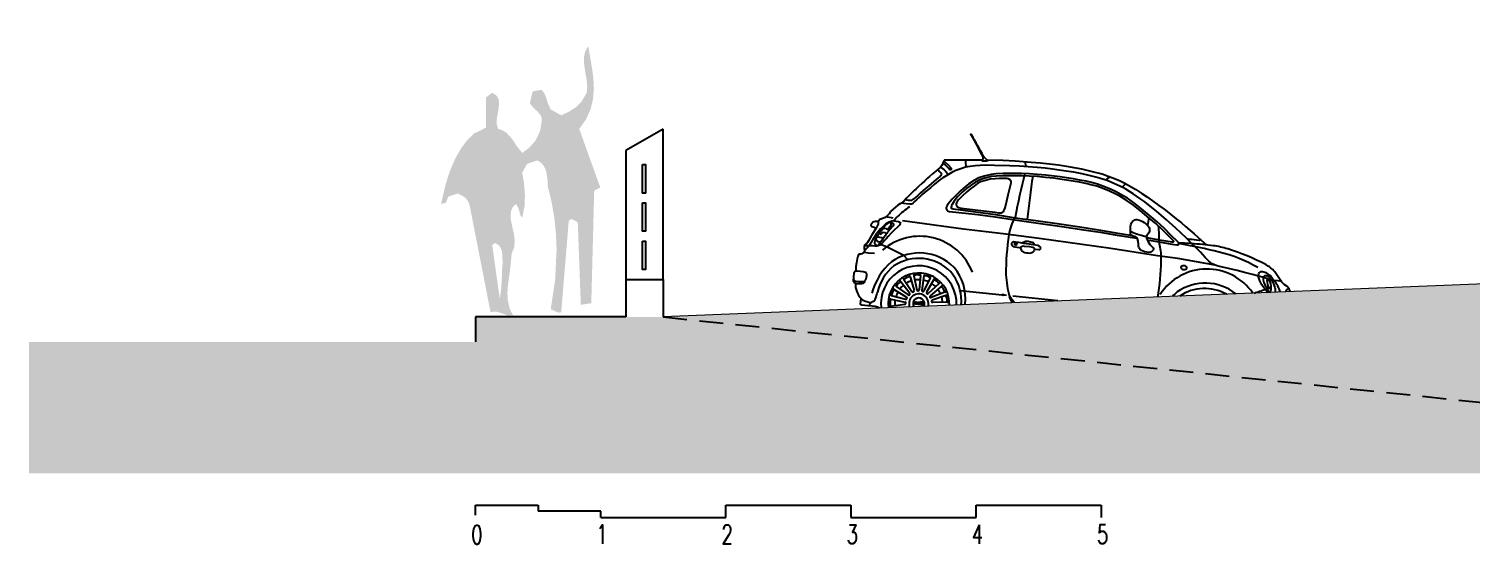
# Model space of a CAD drawing. Header units: metres. Extents: x -442 to 316, y -503 to 125.
# Drawn here: x 14.55 to 26.07, y 15.66 to 19.77 of the extents above; entities that cross this region are included whole.
import ezdxf

# ---------------------------------------------------------------- set-up
doc = ezdxf.new("R2010")
doc.units = ezdxf.units.M
doc.linetypes.add('DASHED', pattern=[19.05, 12.7, -6.35])
for name, color, linetype in [('FIGURE_SAGOME', 252, 'Continuous'), ('popis', 6, 'Continuous'), ('SRAFA', 251, 'Continuous'), ('SRAFY', 3, 'Continuous'), ('ZDIVO', 1, 'Continuous')]:
    doc.layers.add(name, color=color, linetype=linetype)
doc.styles.add('ROMANS', font='romans.shx', dxfattribs={"width": 0.7})

msp = doc.modelspace()

# ---------------------------------------------------------------- hatches: boundary and pattern name
at = {"layer": 'FIGURE_SAGOME', "linetype": 'Continuous'}
h = msp.add_hatch(color=256, dxfattribs=at)
h.paths.add_polyline_path([(18.45875, 18.339907), (18.439873, 18.375891), (18.420075, 18.359705), (18.406545, 18.340792), (18.399355, 18.320108), (18.395743, 18.296698), (18.397549, 18.248105), (18.408351, 18.195899), (18.42096, 18.141002), (18.42815, 18.08522), (18.424573, 18.031208), (18.403853, 17.979924), (18.392166, 17.857521), (18.374174, 17.729735), (18.369676, 17.665806), (18.373253, 17.60372), (18.387668, 17.544324), (18.399355, 17.51553), (18.415541, 17.487621), (18.374174, 17.484929), (18.334577, 17.50023), (18.290482, 17.514645), (18.264379, 17.516416), (18.23555, 17.511032), (18.068167, 18.364203), (18.056479, 18.395689), (18.038487, 18.420871), (18.010578, 18.44159), (17.971867, 18.459582), (17.899898, 18.436171), (17.891788, 18.421792), (17.877659, 18.385701), (17.839582, 18.375891), (17.874681, 18.527088), (17.898092, 18.604475), (17.926886, 18.680091), (17.961064, 18.753866), (18.001582, 18.823178), (18.049289, 18.88615), (18.103265, 18.940162), (18.14736, 18.959075), (18.199565, 18.987869), (18.199565, 19.227256), (18.248158, 19.264161), (18.282372, 19.242556), (18.299478, 19.212841), (18.303055, 19.177742), (18.299478, 19.138145), (18.285063, 19.054454), (18.285063, 19.013972), (18.295866, 18.976146), (18.33185, 18.963573), (18.361565, 18.945545), (18.40566, 18.897873), (18.442565, 18.84117), (18.488466, 18.783581), (18.547861, 18.828561), (18.597339, 18.887071), (18.630631, 18.958154), (18.64324, 19.036462), (18.64324, 19.061644), (18.636936, 19.082363), (18.609062, 19.116541), (18.574849, 19.147141), (18.548746, 19.180469), (18.572157, 19.275849), (18.64324, 19.287536), (18.664845, 19.261434), (18.680145, 19.222758), (18.69456, 19.177742), (18.716129, 19.130956), (18.799856, 19.084169), (18.860136, 19.112043), (18.915034, 19.147141), (18.963626, 19.195734), (19.003223, 19.264161), (19.007721, 19.310947), (19.004144, 19.357734), (18.987923, 19.454034), (18.981618, 19.502626), (18.981618, 19.549448), (18.991535, 19.594429), (19.015832, 19.635832), (19.044626, 19.470255), (19.056314, 19.386528), (19.060812, 19.301951), (19.054543, 19.21826), (19.03563, 19.135454), (18.999646, 19.054454), (18.943828, 18.976146), (19.112132, 18.50729), (19.063539, 18.483879), (19.040128, 17.583921), (18.956437, 17.571313), (18.93214, 18.230998), (18.883547, 18.25618), (18.860136, 18.243607), (18.799856, 17.511032), (18.775985, 17.508641), (18.716129, 17.536214), (18.751228, 17.769332), (18.762951, 18.015022), (18.757532, 18.141002), (18.744959, 18.266982), (18.722433, 18.393883), (18.691833, 18.519898), (18.690062, 18.572068), (18.68103, 18.630578), (18.671149, 18.659372), (18.656734, 18.685475), (18.635165, 18.707965), (18.608141, 18.724186), (18.536138, 18.69989), (18.526256, 18.693586), (18.516339, 18.677364), (18.488466, 18.627886), (18.502845, 18.53789), (18.51007, 18.447895), (18.506458, 18.357899), (18.488466, 18.267903), (18.474972, 18.283203), (18.467746, 18.308385)])
h.paths.add_polyline_path([(18.295866, 18.051007), (18.316549, 18.027596), (18.327352, 17.993418), (18.33185, 17.90792), (18.326466, 17.837723), (18.32466, 17.768411), (18.320162, 17.697328), (18.308474, 17.619941), (18.248158, 18.051007), (18.272455, 18.063615)], flags=16)
at = {"layer": 'SRAFA', "linetype": 'Continuous'}
msp.add_hatch(color=256, dxfattribs=at).paths.add_polyline_path([(56.285348, 19.774438), (56.285348, 16.225641), (14.545614, 16.225641), (14.545614, 17.274438), (18.115429, 17.274438), (18.115429, 17.474438), (19.315429, 17.474438), (19.615429, 17.474438), (26.315416, 17.744438), (32.375429, 18.374438), (35.365663, 18.664576), (40.425429, 18.951831), (45.485429, 19.239392), (54.900258, 19.774438)])

# ---------------------------------------------------------------- linework, layer by layer
at = {"layer": 'FIGURE_SAGOME', "linetype": 'Continuous'}
for p, q in [((21.840718, 18.684466), (21.829454, 18.669946)), ((21.850528, 18.703065), (21.840718, 18.684466)), ((21.859507, 18.725136), (21.850528, 18.703065)), ((21.850579, 18.703192), (21.870037, 18.686247)), ((21.857954, 18.721317), (21.868728, 18.709214)), ((21.935917, 18.72551), (21.859507, 18.725136)), ((21.868728, 18.709214), (21.891237, 18.688515)), ((21.870037, 18.686247), (21.883317, 18.672267)), ((21.883317, 18.672267), (21.896426, 18.65815)), ((21.891237, 18.688515), (21.913788, 18.663774)), ((22.027022, 18.725864), (21.935917, 18.72551)), ((22.156114, 18.725055), (22.027022, 18.725864)), ((22.068977, 18.674807), (22.031316, 18.668807)), ((22.032069, 18.698842), (22.033352, 18.713261)), ((22.035307, 18.682772), (22.032069, 18.698842)), ((22.033352, 18.713261), (22.035227, 18.725813)), ((22.041613, 18.670447), (22.035307, 18.682772)), ((22.107367, 18.680968), (22.068977, 18.674807)), ((22.187002, 18.684964), (22.107367, 18.680968)), ((22.164524, 18.725005), (22.156114, 18.725055)), ((22.261743, 18.684194), (22.187002, 18.684964)), ((22.33007, 18.72403), (22.207521, 18.724752)), ((22.384586, 18.681132), (22.261743, 18.684194)), ((22.427604, 18.718336), (22.33007, 18.72403)), ((22.46313, 18.6775), (22.384586, 18.681132)), ((22.556328, 18.707497), (22.427604, 18.718336)), ((22.532343, 18.673375), (22.46313, 18.6775)), ((22.509406, 18.702693), (22.509299, 18.711457)), ((22.512282, 18.687246), (22.509406, 18.702693)), ((22.517652, 18.674251), (22.512282, 18.687246)), ((22.602388, 18.668774), (22.532343, 18.673375)), ((22.630118, 18.701078), (22.556328, 18.707497)), ((22.774236, 18.68497), (22.630118, 18.701078)), ((22.869156, 18.670836), (22.774236, 18.68497)), ((21.703605, 18.559486), (21.681144, 18.539618)), ((21.726288, 18.581411), (21.703605, 18.559486)), ((21.74273, 18.595483), (21.726288, 18.581411)), ((21.766245, 18.61651), (21.74273, 18.595483)), ((21.793916, 18.63924), (21.766245, 18.61651)), ((21.795639, 18.571276), (21.777044, 18.555166)), ((21.826606, 18.568073), (21.779445, 18.531235)), ((21.811929, 18.653089), (21.793916, 18.63924)), ((21.812417, 18.585557), (21.795639, 18.571276)), ((21.809841, 18.651483), (21.825874, 18.633915)), ((21.829454, 18.669946), (21.811929, 18.653089)), ((21.827734, 18.596858), (21.812417, 18.585557)), ((21.825874, 18.633915), (21.833692, 18.624831)), ((21.848771, 18.58367), (21.826606, 18.568073)), ((21.834357, 18.603387), (21.827734, 18.596858)), ((21.829454, 18.669946), (21.839712, 18.664399)), ((21.833692, 18.624831), (21.836697, 18.619868)), ((21.837001, 18.608049), (21.834357, 18.603387)), ((21.836697, 18.619868), (21.837955, 18.614659)), ((21.837955, 18.614659), (21.837001, 18.608049)), ((21.839712, 18.664399), (21.860548, 18.649008)), ((21.880707, 18.603854), (21.848771, 18.58367)), ((21.860548, 18.649008), (21.873701, 18.635213)), ((21.873701, 18.635213), (21.887835, 18.618801)), ((21.893818, 18.611711), (21.880707, 18.603854)), ((21.887835, 18.618801), (21.893818, 18.611711)), ((21.921349, 18.628598), (21.893818, 18.611711)), ((21.896426, 18.65815), (21.901793, 18.648459)), ((21.901793, 18.648459), (21.920319, 18.653862)), ((21.913788, 18.663774), (21.920319, 18.653862)), ((21.953635, 18.644424), (21.921349, 18.628598)), ((22.00029, 18.660445), (21.953635, 18.644424)), ((22.031316, 18.668807), (22.00029, 18.660445)), ((22.101989, 18.566642), (22.056829, 18.536158)), ((22.138388, 18.584743), (22.101989, 18.566642)), ((22.145118, 18.568499), (22.11084, 18.551453)), ((22.178962, 18.598373), (22.138388, 18.584743)), ((22.183783, 18.581488), (22.145118, 18.568499)), ((22.189302, 18.56468), (22.150293, 18.55237)), ((22.235997, 18.611855), (22.178962, 18.598373)), ((22.239033, 18.594548), (22.183783, 18.581488)), ((22.227565, 18.573539), (22.189302, 18.56468)), ((22.268065, 18.578133), (22.227565, 18.573539)), ((22.273601, 18.616205), (22.235997, 18.611855)), ((22.275014, 18.598711), (22.239033, 18.594548)), ((22.303183, 18.580071), (22.268065, 18.578133)), ((22.332153, 18.618896), (22.273601, 18.616205)), ((22.332642, 18.601359), (22.275014, 18.598711)), ((22.351145, 18.580383), (22.303183, 18.580071)), ((22.415077, 18.619714), (22.332153, 18.618896)), ((22.415112, 18.602172), (22.332642, 18.601359)), ((22.35739, 18.580479), (22.351145, 18.580383)), ((22.364812, 18.579927), (22.35739, 18.580479)), ((22.374446, 18.577415), (22.364812, 18.579927)), ((22.386457, 18.570162), (22.374446, 18.577415)), ((22.391843, 18.563378), (22.386457, 18.570162)), ((22.395042, 18.554407), (22.391843, 18.563378)), ((22.477739, 18.61935), (22.415077, 18.619714)), ((22.477374, 18.601811), (22.415112, 18.602172)), ((22.540166, 18.599565), (22.477374, 18.601811)), ((22.541098, 18.617084), (22.477739, 18.61935)), ((22.603033, 18.595127), (22.540166, 18.599565)), ((22.604518, 18.612606), (22.541098, 18.617084)), ((22.667051, 18.66196), (22.602388, 18.668774)), ((22.670627, 18.588409), (22.603033, 18.595127)), ((22.672467, 18.605854), (22.604518, 18.612606)), ((22.726579, 18.65397), (22.667051, 18.66196)), ((22.736385, 18.581078), (22.670627, 18.588409)), ((22.738557, 18.598485), (22.672467, 18.605854)), ((22.778211, 18.647456), (22.726579, 18.65397)), ((22.785268, 18.574329), (22.736385, 18.581078)), ((22.78769, 18.591703), (22.738557, 18.598485)), ((22.853909, 18.636476), (22.778211, 18.647456)), ((22.836432, 18.56713), (22.785268, 18.574329)), ((22.838893, 18.584497), (22.78769, 18.591703)), ((22.889906, 18.559503), (22.836432, 18.56713)), ((22.892853, 18.576801), (22.838893, 18.584497)), ((22.896026, 18.62903), (22.853909, 18.636476)), ((22.958885, 18.653171), (22.869156, 18.670836)), ((22.941576, 18.549254), (22.889906, 18.559503)), ((22.944835, 18.566491), (22.892853, 18.576801)), ((22.963144, 18.617885), (22.896026, 18.62903)), ((22.995534, 18.557371), (22.944835, 18.566491)), ((23.034099, 18.636125), (22.958885, 18.653171)), ((23.018586, 18.604743), (22.963144, 18.617885)), ((23.037778, 18.547029), (22.995534, 18.557371)), ((23.072737, 18.591502), (23.018586, 18.604743)), ((23.121907, 18.613193), (23.034099, 18.636125)), ((23.11009, 18.580283), (23.072737, 18.591502)), ((23.161394, 18.563311), (23.11009, 18.580283)), ((23.171, 18.596213), (23.121907, 18.613193)), ((23.15456, 18.572073), (23.149436, 18.567267)), ((23.164832, 18.57937), (23.15456, 18.572073)), ((23.217034, 18.540743), (23.161394, 18.563311)), ((23.181302, 18.588516), (23.164832, 18.57937)), ((23.222546, 18.5771), (23.171, 18.596213)), ((23.188049, 18.589891), (23.181302, 18.588516)), ((23.265922, 18.558849), (23.222546, 18.5771)), ((23.315751, 18.535217), (23.265922, 18.558849)), ((21.598852, 18.462522), (21.575305, 18.439397)), ((21.620453, 18.483188), (21.598852, 18.462522)), ((21.635748, 18.497406), (21.620453, 18.483188)), ((21.648944, 18.444241), (21.630583, 18.427361)), ((21.655608, 18.515478), (21.635748, 18.497406)), ((21.668043, 18.461635), (21.648944, 18.444241)), ((21.681144, 18.539618), (21.655608, 18.515478)), ((21.68503, 18.451691), (21.666363, 18.434366)), ((21.690162, 18.481491), (21.668043, 18.461635)), ((21.706109, 18.469984), (21.68503, 18.451691)), ((21.71215, 18.500521), (21.690162, 18.481491)), ((21.749727, 18.506176), (21.706109, 18.469984)), ((21.737534, 18.521213), (21.71215, 18.500521)), ((21.759881, 18.540096), (21.737534, 18.521213)), ((21.779445, 18.531235), (21.749727, 18.506176)), ((21.777044, 18.555166), (21.759881, 18.540096)), ((21.955353, 18.446774), (21.922871, 18.414053)), ((21.99262, 18.482886), (21.955353, 18.446774)), ((22.004439, 18.469913), (21.967682, 18.434295)), ((22.030586, 18.515394), (21.99262, 18.482886)), ((22.041291, 18.472557), (22.002694, 18.437365)), ((22.041737, 18.501849), (22.004439, 18.469913)), ((22.056829, 18.536158), (22.030586, 18.515394)), ((22.072798, 18.499517), (22.041291, 18.472557)), ((22.067193, 18.52199), (22.041737, 18.501849)), ((22.11084, 18.551453), (22.067193, 18.52199)), ((22.099306, 18.518761), (22.072798, 18.499517)), ((22.126426, 18.538502), (22.099306, 18.518761)), ((22.150293, 18.55237), (22.126426, 18.538502)), ((22.360348, 18.401517), (22.372813, 18.450071)), ((22.372813, 18.450071), (22.380809, 18.481627)), ((22.380809, 18.481627), (22.390978, 18.52431)), ((22.390978, 18.52431), (22.395411, 18.544218)), ((22.395411, 18.544218), (22.395042, 18.554407)), ((22.991892, 18.540204), (22.941576, 18.549254)), ((23.033421, 18.530037), (22.991892, 18.540204)), ((23.080211, 18.517491), (23.033421, 18.530037)), ((23.085676, 18.534187), (23.037778, 18.547029)), ((23.121724, 18.501357), (23.080211, 18.517491)), ((23.128079, 18.517706), (23.085676, 18.534187)), ((23.18158, 18.478093), (23.121724, 18.501357)), ((23.188426, 18.494251), (23.128079, 18.517706)), ((23.227375, 18.457045), (23.18158, 18.478093)), ((23.235171, 18.472767), (23.188426, 18.494251)), ((23.263669, 18.519342), (23.217034, 18.540743)), ((23.263708, 18.437672), (23.227375, 18.457045)), ((23.272355, 18.45294), (23.235171, 18.472767)), ((23.292674, 18.505752), (23.263669, 18.519342)), ((23.324375, 18.421709), (23.272355, 18.45294)), ((23.288442, 18.512158), (23.288831, 18.515856)), ((23.289433, 18.509366), (23.288442, 18.512158)), ((23.288831, 18.515856), (23.29071, 18.51928)), ((23.292674, 18.505752), (23.289433, 18.509366)), ((23.29071, 18.51928), (23.305772, 18.53475)), ((23.312483, 18.49315), (23.292674, 18.505752)), ((23.305772, 18.53475), (23.308661, 18.536666)), ((23.308661, 18.536666), (23.312151, 18.536531)), ((23.312151, 18.536531), (23.315751, 18.535217)), ((23.370192, 18.456639), (23.312483, 18.49315)), ((23.315751, 18.535217), (23.323407, 18.531372)), ((23.323407, 18.531372), (23.390699, 18.491129)), ((23.424025, 18.420678), (23.370192, 18.456639)), ((23.390699, 18.491129), (23.438927, 18.460314)), ((23.438927, 18.460314), (23.484026, 18.430592)), ((21.451375, 18.333767), (21.432274, 18.315088)), ((21.47055, 18.350464), (21.451375, 18.333767)), ((21.490866, 18.366222), (21.47055, 18.350464)), ((21.512127, 18.379864), (21.490866, 18.366222)), ((21.528283, 18.390231), (21.512127, 18.379864)), ((21.524098, 18.381703), (21.517219, 18.383131)), ((21.537675, 18.379557), (21.524098, 18.381703)), ((21.540912, 18.401181), (21.528283, 18.390231)), ((21.557404, 18.377628), (21.537675, 18.379557)), ((21.559568, 18.421478), (21.540912, 18.401181)), ((21.551676, 18.411567), (21.551507, 18.412708)), ((21.553497, 18.409825), (21.551676, 18.411567)), ((21.561661, 18.406667), (21.553497, 18.409825)), ((21.585753, 18.374636), (21.557404, 18.377628)), ((21.575305, 18.439397), (21.559568, 18.421478)), ((21.571069, 18.40453), (21.561661, 18.406667)), ((21.579239, 18.403102), (21.571069, 18.40453)), ((21.589735, 18.40314), (21.579239, 18.403102)), ((21.597534, 18.373392), (21.585753, 18.374636)), ((21.601223, 18.405289), (21.589735, 18.40314)), ((21.602063, 18.373917), (21.597534, 18.373392)), ((21.609632, 18.410789), (21.601223, 18.405289)), ((21.604141, 18.374632), (21.602063, 18.373917)), ((21.606473, 18.377125), (21.604141, 18.374632)), ((21.610582, 18.381901), (21.606473, 18.377125)), ((21.620182, 18.41769), (21.609632, 18.410789)), ((21.620927, 18.392198), (21.610582, 18.381901)), ((21.630583, 18.427361), (21.620182, 18.41769)), ((21.639807, 18.40972), (21.620927, 18.392198)), ((21.666363, 18.434366), (21.639807, 18.40972)), ((21.877099, 18.348121), (21.876854, 18.341204)), ((21.876854, 18.341204), (21.877722, 18.335713)), ((21.878495, 18.354049), (21.877099, 18.348121)), ((21.877722, 18.335713), (21.882038, 18.327254)), ((21.88305, 18.363909), (21.878495, 18.354049)), ((21.882038, 18.327254), (21.887649, 18.321937)), ((21.895675, 18.381116), (21.88305, 18.363909)), ((21.922871, 18.414053), (21.895675, 18.381116)), ((21.915534, 18.351151), (21.91415, 18.347052)), ((21.91415, 18.347052), (21.914547, 18.344005)), ((21.914547, 18.344005), (21.916901, 18.341979)), ((21.917428, 18.357622), (21.915534, 18.351151)), ((21.916901, 18.341979), (21.922728, 18.340212)), ((21.919993, 18.364715), (21.917428, 18.357622)), ((21.924084, 18.373081), (21.919993, 18.364715)), ((21.922728, 18.340212), (21.932246, 18.33808)), ((21.939886, 18.399438), (21.924084, 18.373081)), ((21.932246, 18.33808), (22.031478, 18.325047)), ((21.967682, 18.434295), (21.939886, 18.399438)), ((21.958363, 18.38509), (21.956392, 18.376407)), ((21.956392, 18.376407), (21.956852, 18.369492)), ((21.956852, 18.369492), (21.960543, 18.360652)), ((21.963991, 18.394663), (21.958363, 18.38509)), ((21.960543, 18.360652), (21.96681, 18.352465)), ((21.975309, 18.408127), (21.963991, 18.394663)), ((21.96681, 18.352465), (21.977571, 18.346841)), ((22.002694, 18.437365), (21.975309, 18.408127)), ((21.977571, 18.346841), (21.996352, 18.343408)), ((21.996352, 18.343408), (22.264921, 18.309675)), ((22.337068, 18.32157), (22.342873, 18.332503)), ((22.342873, 18.332503), (22.348038, 18.344435)), ((22.348038, 18.344435), (22.360348, 18.401517)), ((23.314772, 18.407014), (23.263708, 18.437672)), ((23.372523, 18.366048), (23.314772, 18.407014)), ((23.382963, 18.380148), (23.324375, 18.421709)), ((23.442959, 18.311642), (23.372523, 18.366048)), ((23.454031, 18.325254), (23.382963, 18.380148)), ((23.462473, 18.393091), (23.424025, 18.420678)), ((23.493202, 18.368934), (23.462473, 18.393091)), ((23.484026, 18.430592), (23.535806, 18.394173)), ((23.556714, 18.318617), (23.493202, 18.368934)), ((23.535806, 18.394173), (23.576098, 18.365239)), ((23.576098, 18.365239), (23.617319, 18.335052)), ((23.617319, 18.335052), (23.655501, 18.306363)), ((21.275189, 18.213248), (21.274099, 18.20883)), ((21.278907, 18.217389), (21.275189, 18.213248)), ((21.282535, 18.222164), (21.278907, 18.217389)), ((21.286847, 18.227493), (21.282535, 18.222164)), ((21.292004, 18.231951), (21.286847, 18.227493)), ((21.299179, 18.23479), (21.292004, 18.231951)), ((21.30938, 18.236684), (21.299179, 18.23479)), ((21.32277, 18.23621), (21.30938, 18.236684)), ((21.334426, 18.235101), (21.32277, 18.23621)), ((21.331713, 18.214041), (21.326861, 18.2047)), ((21.332946, 18.2213), (21.331713, 18.214041)), ((21.333892, 18.231404), (21.332946, 18.2213)), ((21.335193, 18.240415), (21.333892, 18.231404)), ((21.337018, 18.245501), (21.335193, 18.240415)), ((21.339481, 18.24859), (21.337018, 18.245501)), ((21.346593, 18.252649), (21.339481, 18.24859)), ((21.36145, 18.257885), (21.346593, 18.252649)), ((21.375623, 18.26331), (21.36145, 18.257885)), ((21.388228, 18.269414), (21.375623, 18.26331)), ((21.392521, 18.214154), (21.377446, 18.202588)), ((21.400906, 18.277726), (21.388228, 18.269414)), ((21.397349, 18.213152), (21.388465, 18.20506)), ((21.404252, 18.222817), (21.392521, 18.214154)), ((21.406824, 18.220115), (21.397349, 18.213152)), ((21.40196, 18.274488), (21.400159, 18.277236)), ((21.40717, 18.284174), (21.400906, 18.277726)), ((21.406847, 18.272094), (21.40196, 18.274488)), ((21.419082, 18.232059), (21.404252, 18.222817)), ((21.414846, 18.226032), (21.406824, 18.220115)), ((21.423184, 18.267703), (21.406847, 18.272094)), ((21.419241, 18.29877), (21.40717, 18.284174)), ((21.420018, 18.228992), (21.414846, 18.226032)), ((21.428417, 18.234834), (21.419082, 18.232059)), ((21.419082, 18.232059), (21.434172, 18.229696)), ((21.432274, 18.315088), (21.419241, 18.29877)), ((21.426579, 18.229035), (21.420018, 18.228992)), ((21.438548, 18.264403), (21.423184, 18.267703)), ((21.431386, 18.227454), (21.426579, 18.229035)), ((21.441607, 18.239456), (21.428417, 18.234834)), ((21.435891, 18.213864), (21.430029, 18.200543)), ((21.434808, 18.223984), (21.431386, 18.227454)), ((21.434172, 18.229696), (21.444819, 18.226608)), ((21.436682, 18.218699), (21.434808, 18.223984)), ((21.435891, 18.213864), (21.436682, 18.218699)), ((21.451747, 18.262121), (21.438548, 18.264403)), ((21.452593, 18.241983), (21.441607, 18.239456)), ((21.444819, 18.226608), (21.44998, 18.224205)), ((21.44998, 18.224205), (21.452987, 18.221132)), ((21.458754, 18.241464), (21.452593, 18.241983)), ((21.452987, 18.221132), (21.454923, 18.217712)), ((21.455527, 18.21363), (21.45457, 18.208907)), ((21.454923, 18.217712), (21.455527, 18.21363)), ((21.458754, 18.241464), (21.47671, 18.239859)), ((21.47671, 18.239859), (21.493841, 18.237136)), ((21.493841, 18.237136), (21.500903, 18.234558)), ((21.500903, 18.234558), (21.505468, 18.231478)), ((21.506884, 18.212991), (21.503393, 18.2074)), ((21.505468, 18.231478), (21.508458, 18.227954)), ((21.509413, 18.219601), (21.506884, 18.212991)), ((21.508458, 18.227954), (21.509842, 18.223682)), ((21.509842, 18.223682), (21.509413, 18.219601)), ((22.014067, 18.175465), (21.526877, 18.241836)), ((21.887649, 18.321937), (21.900419, 18.317084)), ((21.900419, 18.317084), (22.031171, 18.301988)), ((22.031171, 18.301988), (22.128312, 18.290964)), ((22.031478, 18.325047), (22.13233, 18.311647)), ((22.128312, 18.290964), (22.268882, 18.272268)), ((22.13233, 18.311647), (22.271245, 18.292307)), ((22.264921, 18.309675), (22.293157, 18.305902)), ((22.268882, 18.272268), (22.425769, 18.24942)), ((22.271245, 18.292307), (22.42825, 18.266785)), ((22.293157, 18.305902), (22.30717, 18.304611)), ((22.30717, 18.304611), (22.316794, 18.305831)), ((22.316794, 18.305831), (22.323035, 18.308525)), ((22.323035, 18.308525), (22.330953, 18.314766)), ((22.330953, 18.314766), (22.337068, 18.32157)), ((22.425769, 18.24942), (22.591378, 18.226201)), ((22.42825, 18.266785), (22.593814, 18.243572)), ((22.591378, 18.226201), (22.799115, 18.196894)), ((22.593814, 18.243572), (22.801644, 18.214252)), ((22.801644, 18.214252), (22.979001, 18.187598)), ((23.351157, 18.208852), (23.354338, 18.217731)), ((23.354338, 18.217731), (23.357, 18.224751)), ((23.357, 18.224751), (23.365823, 18.236106)), ((23.365823, 18.236106), (23.374651, 18.243632)), ((23.374651, 18.243632), (23.384077, 18.248484)), ((23.384077, 18.248484), (23.391373, 18.250984)), ((23.391373, 18.250984), (23.399912, 18.251174)), ((23.399912, 18.251174), (23.410755, 18.249733)), ((23.410755, 18.249733), (23.420796, 18.247151)), ((23.420796, 18.247151), (23.435545, 18.241189)), ((23.435545, 18.241189), (23.445714, 18.23598)), ((23.502015, 18.261095), (23.442959, 18.311642)), ((23.445714, 18.23598), (23.459161, 18.22798)), ((23.513421, 18.274421), (23.454031, 18.325254)), ((23.459161, 18.22798), (23.472833, 18.21676)), ((23.472833, 18.21676), (23.480927, 18.2097)), ((23.495178, 18.266947), (23.485218, 18.205159)), ((23.550499, 18.219597), (23.502015, 18.261095)), ((23.562107, 18.23275), (23.513421, 18.274421)), ((23.60564, 18.169421), (23.550499, 18.219597)), ((23.63617, 18.25072), (23.556714, 18.318617)), ((23.61779, 18.182082), (23.562107, 18.23275)), ((23.71016, 18.183732), (23.63617, 18.25072)), ((23.655501, 18.306363), (23.688292, 18.28013)), ((23.688292, 18.28013), (23.724176, 18.250888)), ((23.724176, 18.250888), (23.75687, 18.224617)), ((23.75687, 18.224617), (23.789908, 18.195929)), ((21.282952, 18.131071), (21.254651, 18.082765)), ((21.274099, 18.20883), (21.274774, 18.201881)), ((21.274774, 18.201881), (21.278663, 18.19725)), ((21.278663, 18.19725), (21.285041, 18.195484)), ((21.293038, 18.096724), (21.282552, 18.079205)), ((21.31584, 18.184218), (21.282952, 18.131071)), ((21.285041, 18.195484), (21.293493, 18.194123)), ((21.299823, 18.109261), (21.293038, 18.096724)), ((21.293493, 18.194123), (21.299838, 18.192047)), ((21.299919, 18.102847), (21.298951, 18.107649)), ((21.308729, 18.123065), (21.299823, 18.109261)), ((21.299838, 18.192047), (21.307135, 18.188621)), ((21.301736, 18.099969), (21.299919, 18.102847)), ((21.306924, 18.096877), (21.301736, 18.099969)), ((21.314643, 18.099032), (21.306002, 18.081478)), ((21.314643, 18.099032), (21.306924, 18.096877)), ((21.307135, 18.188621), (21.311341, 18.18552)), ((21.316643, 18.135317), (21.308729, 18.123065)), ((21.311341, 18.18552), (21.313684, 18.180733)), ((21.319367, 18.106311), (21.314643, 18.099032)), ((21.317466, 18.089765), (21.314643, 18.099032)), ((21.326861, 18.2047), (21.31584, 18.184218)), ((21.329493, 18.151895), (21.316643, 18.135317)), ((21.329264, 18.123789), (21.319367, 18.106311)), ((21.333155, 18.110254), (21.32162, 18.11029)), ((21.342554, 18.142398), (21.329264, 18.123789)), ((21.341347, 18.165388), (21.329493, 18.151895)), ((21.345516, 18.109127), (21.333155, 18.110254)), ((21.35208, 18.177674), (21.341347, 18.165388)), ((21.359616, 18.163365), (21.342554, 18.142398)), ((21.362444, 18.106287), (21.345516, 18.109127)), ((21.354252, 18.135339), (21.346374, 18.132302)), ((21.363992, 18.189676), (21.35208, 18.177674)), ((21.362148, 18.14189), (21.354252, 18.135339)), ((21.368521, 18.17322), (21.359616, 18.163365)), ((21.374622, 18.102131), (21.361956, 18.084909)), ((21.373851, 18.147865), (21.362148, 18.14189)), ((21.375222, 18.10301), (21.362444, 18.106287)), ((21.377446, 18.202588), (21.363992, 18.189676)), ((21.378769, 18.182112), (21.368521, 18.17322)), ((21.369613, 18.19507), (21.373017, 18.195507)), ((21.373017, 18.195507), (21.375363, 18.195259)), ((21.388115, 18.144778), (21.373851, 18.147865)), ((21.381573, 18.112309), (21.374622, 18.102131)), ((21.375363, 18.195259), (21.376035, 18.194834)), ((21.388465, 18.20506), (21.376035, 18.194834)), ((21.376035, 18.194834), (21.378172, 18.192722)), ((21.378172, 18.192722), (21.379107, 18.189503)), ((21.379062, 18.185729), (21.378769, 18.182112)), ((21.378769, 18.182112), (21.395855, 18.181468)), ((21.379107, 18.189503), (21.379062, 18.185729)), ((21.387698, 18.120904), (21.381573, 18.112309)), ((21.398032, 18.099331), (21.383062, 18.083735)), ((21.39464, 18.131353), (21.387698, 18.120904)), ((21.395353, 18.135049), (21.388115, 18.144778)), ((21.401944, 18.141739), (21.39464, 18.131353)), ((21.395855, 18.181468), (21.407182, 18.175526)), ((21.411624, 18.116694), (21.398032, 18.099331)), ((21.40819, 18.150323), (21.401944, 18.141739)), ((21.414063, 18.180778), (21.407182, 18.175526)), ((21.407182, 18.175526), (21.41312, 18.170153)), ((21.417216, 18.160635), (21.40819, 18.150323)), ((21.436742, 18.143157), (21.411624, 18.116694)), ((21.41312, 18.170153), (21.414767, 18.16576)), ((21.422563, 18.189727), (21.414063, 18.180778)), ((21.431688, 18.176631), (21.417216, 18.160635)), ((21.430029, 18.200543), (21.422563, 18.189727)), ((21.44294, 18.190038), (21.431688, 18.176631)), ((21.460569, 18.166318), (21.436742, 18.143157)), ((21.447488, 18.19507), (21.44294, 18.190038)), ((21.451098, 18.201005), (21.447488, 18.19507)), ((21.453082, 18.204586), (21.451098, 18.201005)), ((21.45457, 18.208907), (21.453082, 18.204586)), ((21.489228, 18.193306), (21.460569, 18.166318)), ((21.497825, 18.200957), (21.489228, 18.193306)), ((21.503393, 18.2074), (21.497825, 18.200957)), ((22.332571, 18.137154), (22.014067, 18.175465)), ((22.620452, 18.09968), (22.332571, 18.137154)), ((23.191219, 18.019804), (22.620452, 18.09968)), ((22.799115, 18.196894), (22.976395, 18.170252)), ((22.976395, 18.170252), (23.106148, 18.150752)), ((22.979001, 18.187598), (23.108978, 18.168065)), ((23.106148, 18.150752), (23.227838, 18.129259)), ((23.108978, 18.168065), (23.230784, 18.146551)), ((23.227838, 18.129259), (23.345159, 18.110008)), ((23.230784, 18.146551), (23.347753, 18.127358)), ((23.345159, 18.110008), (23.401987, 18.102334)), ((23.347753, 18.127358), (23.356672, 18.126153)), ((23.348252, 18.164037), (23.348521, 18.175133)), ((23.348299, 18.149536), (23.348252, 18.164037)), ((23.355422, 18.153421), (23.348269, 18.158813)), ((23.349955, 18.13826), (23.348299, 18.149536)), ((23.348521, 18.175133), (23.349053, 18.197102)), ((23.349053, 18.197102), (23.351157, 18.208852)), ((23.351257, 18.132593), (23.349955, 18.13826)), ((23.354304, 18.127579), (23.351257, 18.132593)), ((23.360609, 18.123783), (23.354304, 18.127579)), ((23.370097, 18.145677), (23.355422, 18.153421)), ((23.369185, 18.118901), (23.360609, 18.123783)), ((23.381233, 18.115698), (23.369185, 18.118901)), ((23.396269, 18.135326), (23.370097, 18.145677)), ((23.390429, 18.113906), (23.381233, 18.115698)), ((23.400676, 18.105138), (23.390429, 18.113906)), ((23.433707, 18.124235), (23.396269, 18.135326)), ((23.403776, 18.098506), (23.400676, 18.105138)), ((23.40987, 18.079981), (23.403776, 18.098506)), ((23.463041, 18.117424), (23.433707, 18.124235)), ((23.477755, 18.115176), (23.463041, 18.117424)), ((23.477755, 18.115176), (23.476024, 18.103059)), ((23.476024, 18.103059), (23.478304, 18.094868)), ((23.476749, 18.108136), (23.579785, 18.090315)), ((23.480861, 18.123782), (23.477755, 18.115176)), ((23.49002, 18.137093), (23.480861, 18.123782)), ((23.480927, 18.2097), (23.491585, 18.198421)), ((23.495569, 18.145158), (23.49002, 18.137093)), ((23.491585, 18.198421), (23.498103, 18.188896)), ((23.500521, 18.160056), (23.495569, 18.145158)), ((23.498103, 18.188896), (23.501353, 18.180467)), ((23.501891, 18.169503), (23.500521, 18.160056)), ((23.501353, 18.180467), (23.501891, 18.169503)), ((23.663831, 18.110535), (23.60564, 18.169421)), ((23.676158, 18.123016), (23.61779, 18.182082)), ((23.693386, 18.082045), (23.663831, 18.110535)), ((23.724358, 18.076553), (23.676158, 18.123016)), ((23.751146, 18.145551), (23.71016, 18.183732)), ((23.79568, 18.103537), (23.751146, 18.145551)), ((23.789908, 18.195929), (23.822792, 18.167515)), ((23.837225, 18.059317), (23.79568, 18.103537)), ((23.822792, 18.167515), (23.856888, 18.137949)), ((23.856888, 18.137949), (23.886614, 18.111064)), ((23.886614, 18.111064), (23.910603, 18.089517)), ((23.903787, 18.09564), (23.905826, 18.092416)), ((21.209685, 17.983069), (21.203371, 17.979087)), ((21.220714, 17.988187), (21.209685, 17.983069)), ((21.220377, 18.03722), (21.21967, 18.02743)), ((21.21967, 18.02743), (21.221606, 18.01817)), ((21.222898, 18.048127), (21.220377, 18.03722)), ((21.221892, 17.993238), (21.220714, 17.988187)), ((21.254908, 17.982285), (21.220714, 17.988187)), ((21.221606, 18.01817), (21.223987, 18.00854)), ((21.223529, 18.042174), (21.221624, 18.042615)), ((21.223331, 18.002303), (21.221892, 17.993238)), ((21.224827, 18.050789), (21.222898, 18.048127)), ((21.223987, 18.00854), (21.223331, 18.002303)), ((21.232333, 18.041353), (21.223529, 18.042174)), ((21.233929, 18.014472), (21.223987, 18.00854)), ((21.229164, 18.053887), (21.224827, 18.050789)), ((21.237122, 18.057607), (21.229164, 18.053887)), ((21.252793, 18.041038), (21.232333, 18.041353)), ((21.246493, 18.029608), (21.233929, 18.014472)), ((21.242679, 18.061033), (21.237122, 18.057607)), ((21.247552, 18.068361), (21.242679, 18.061033)), ((21.260404, 18.042222), (21.246493, 18.029608)), ((21.254651, 18.082765), (21.247552, 18.068361)), ((21.260404, 18.042222), (21.252793, 18.041038)), ((21.302215, 17.98004), (21.254908, 17.982285)), ((21.263758, 18.048553), (21.260404, 18.042222)), ((21.270202, 18.042411), (21.260404, 18.042222)), ((21.271147, 18.060529), (21.263758, 18.048553)), ((21.28742, 18.041971), (21.270202, 18.042411)), ((21.276535, 18.069238), (21.271147, 18.060529)), ((21.282552, 18.079205), (21.276535, 18.069238)), ((21.305267, 18.040242), (21.28742, 18.041971)), ((21.306002, 18.081478), (21.302316, 18.06722)), ((21.302316, 18.06722), (21.303977, 18.058082)), ((21.303977, 18.058082), (21.313796, 18.049614)), ((21.322302, 18.039515), (21.305267, 18.040242)), ((21.313796, 18.049614), (21.324243, 18.039599)), ((21.320892, 18.08156), (21.317466, 18.089765)), ((21.326658, 18.076112), (21.320892, 18.08156)), ((21.333101, 18.04163), (21.322302, 18.039515)), ((21.334042, 18.049821), (21.324593, 18.039964)), ((21.332919, 18.072834), (21.326658, 18.076112)), ((21.339031, 18.071691), (21.332919, 18.072834)), ((21.346422, 18.047714), (21.333101, 18.04163)), ((21.34531, 18.063411), (21.334042, 18.049821)), ((21.348523, 18.073059), (21.339031, 18.071691)), ((21.354352, 18.074762), (21.34531, 18.063411)), ((21.359099, 18.057838), (21.346422, 18.047714)), ((21.3568, 18.078029), (21.348523, 18.073059)), ((21.400215, 18.032847), (21.35133, 18.051633)), ((21.361956, 18.084909), (21.354352, 18.074762)), ((21.370894, 18.069736), (21.359099, 18.057838)), ((21.383062, 18.083735), (21.370894, 18.069736)), ((21.474256, 17.99688), (21.400215, 18.032847)), ((21.538137, 17.964486), (21.474256, 17.99688)), ((22.397468, 18.062894), (22.396853, 18.05851)), ((22.396853, 18.05851), (22.397109, 18.052193)), ((22.397109, 18.052193), (22.400294, 18.046028)), ((22.399959, 18.06616), (22.397468, 18.062894)), ((22.405428, 18.070032), (22.399959, 18.06616)), ((22.400294, 18.046028), (22.40455, 18.041283)), ((22.40455, 18.041283), (22.410921, 18.037697)), ((22.411632, 18.07214), (22.405428, 18.070032)), ((22.410921, 18.037697), (22.424382, 18.034436)), ((22.417388, 18.072913), (22.411632, 18.07214)), ((22.429995, 18.071737), (22.417388, 18.072913)), ((22.424382, 18.034436), (22.459137, 18.02801)), ((22.457979, 18.067561), (22.429995, 18.071737)), ((22.4958, 18.061119), (22.457979, 18.067561)), ((22.459137, 18.02801), (22.470578, 18.025749)), ((22.470772, 18.027347), (22.470295, 18.023432)), ((22.470295, 18.023432), (22.471943, 18.017473)), ((22.474216, 18.031664), (22.470772, 18.027347)), ((22.471943, 18.017473), (22.476651, 18.009152)), ((22.480377, 18.035637), (22.474216, 18.031664)), ((22.476651, 18.009152), (22.484126, 18.000189)), ((22.484311, 18.037822), (22.480377, 18.035637)), ((22.484126, 18.000189), (22.491218, 17.995354)), ((22.491487, 18.038691), (22.484311, 18.037822)), ((22.487206, 18.065121), (22.485138, 18.062935)), ((22.49167, 18.068109), (22.487206, 18.065121)), ((22.491218, 17.995354), (22.503556, 17.989945)), ((22.502448, 18.037861), (22.491487, 18.038691)), ((22.499265, 18.07238), (22.49167, 18.068109)), ((22.538191, 18.05504), (22.4958, 18.061119)), ((22.509357, 18.076273), (22.499265, 18.07238)), ((22.545902, 18.033675), (22.502448, 18.037861)), ((22.503556, 17.989945), (22.517587, 17.986635)), ((22.52162, 18.07671), (22.509357, 18.076273)), ((22.517587, 17.986635), (22.528305, 17.985374)), ((22.532462, 18.075682), (22.52162, 18.07671)), ((22.528305, 17.985374), (22.539852, 17.984549)), ((22.551013, 18.072342), (22.532462, 18.075682)), ((22.590472, 18.046682), (22.538191, 18.05504)), ((22.539852, 17.984549), (22.551461, 17.985548)), ((22.568486, 18.029724), (22.545902, 18.033675)), ((22.563828, 18.069261), (22.551013, 18.072342)), ((22.551461, 17.985548), (22.560362, 17.988139)), ((22.560362, 17.988139), (22.570548, 17.994257)), ((22.571256, 18.065366), (22.563828, 18.069261)), ((22.578911, 18.024422), (22.568486, 18.029724)), ((22.570548, 17.994257), (22.577462, 18.000327)), ((22.578144, 18.056339), (22.571256, 18.065366)), ((22.577462, 18.000327), (22.580898, 18.00441)), ((22.582502, 18.047956), (22.578144, 18.056339)), ((22.583995, 18.018799), (22.578911, 18.024422)), ((22.580898, 18.00441), (22.582838, 18.008762)), ((22.582838, 18.008762), (22.584699, 18.014256)), ((22.584699, 18.014256), (22.583995, 18.018799)), ((22.584699, 18.014256), (22.586339, 18.014109)), ((22.586339, 18.014109), (22.617746, 18.012182)), ((22.609592, 18.043353), (22.590472, 18.046682)), ((22.620206, 18.040265), (22.609592, 18.043353)), ((22.617746, 18.012182), (22.623457, 18.013287)), ((22.629236, 18.032529), (22.620206, 18.040265)), ((22.623457, 18.013287), (22.627104, 18.016411)), ((22.627104, 18.016411), (22.631233, 18.021638)), ((22.632044, 18.027533), (22.629236, 18.032529)), ((22.631233, 18.021638), (22.631919, 18.025062)), ((22.631919, 18.025062), (22.632044, 18.027533)), ((23.564057, 17.962303), (23.191219, 18.019804)), ((23.414023, 18.055829), (23.40987, 18.079981)), ((23.414131, 18.042806), (23.414023, 18.055829)), ((23.414939, 18.029414), (23.414131, 18.042806)), ((23.418325, 18.022256), (23.414939, 18.029414)), ((23.42749, 18.012418), (23.418325, 18.022256)), ((23.437601, 18.004551), (23.42749, 18.012418)), ((23.449566, 17.998853), (23.437601, 18.004551)), ((23.464433, 17.994033), (23.449566, 17.998853)), ((23.480608, 17.990405), (23.464433, 17.994033)), ((23.478304, 18.094868), (23.486536, 18.078871)), ((23.495944, 17.98864), (23.480608, 17.990405)), ((23.481017, 18.089596), (23.576845, 18.073022)), ((23.486536, 18.078871), (23.494831, 18.065248)), ((23.494831, 18.065248), (23.504889, 18.052655)), ((23.511533, 17.990693), (23.495944, 17.98864)), ((23.504889, 18.052655), (23.514977, 18.043164)), ((23.517428, 17.993324), (23.511533, 17.990693)), ((23.514977, 18.043164), (23.523433, 18.035027)), ((23.523222, 17.999219), (23.517428, 17.993324)), ((23.529185, 18.006722), (23.523222, 17.999219)), ((23.523433, 18.035027), (23.529655, 18.026633)), ((23.531625, 18.017258), (23.529185, 18.006722)), ((23.529655, 18.026633), (23.531625, 18.017258)), ((23.576845, 18.073022), (23.679311, 18.055901)), ((23.579785, 18.090315), (23.682233, 18.073197)), ((23.679311, 18.055901), (23.719491, 18.049037)), ((23.682233, 18.073197), (23.689036, 18.072035)), ((23.719491, 18.049037), (23.728252, 18.048709)), ((23.73159, 18.069198), (23.724358, 18.076553)), ((23.728252, 18.048709), (23.732791, 18.050765)), ((23.732965, 18.067186), (23.73159, 18.069198)), ((23.732791, 18.050765), (23.735897, 18.054928)), ((23.780462, 18.06285), (23.732965, 18.067186)), ((23.736099, 18.060179), (23.732965, 18.067186)), ((23.735897, 18.054928), (23.736099, 18.060179)), ((23.836883, 18.059682), (23.780462, 18.06285)), ((23.80897, 18.094069), (23.804354, 18.094305)), ((23.819646, 18.093398), (23.80897, 18.094069)), ((23.840471, 18.091366), (23.819646, 18.093398)), ((23.867484, 18.030693), (23.837225, 18.059317)), ((23.877036, 18.087021), (23.840471, 18.091366)), ((23.907441, 17.990349), (23.867484, 18.030693)), ((23.898599, 18.084315), (23.877036, 18.087021)), ((23.903852, 18.085164), (23.898599, 18.084315)), ((23.905999, 18.086787), (23.903852, 18.085164)), ((23.905826, 18.092416), (23.90639, 18.089296)), ((23.90639, 18.089296), (23.905999, 18.086787)), ((23.94684, 17.94822), (23.907441, 17.990349)), ((23.910603, 18.089517), (23.939051, 18.06499)), ((23.935168, 18.052484), (23.927855, 18.052079)), ((23.939332, 18.053401), (23.935168, 18.052484)), ((23.939051, 18.06499), (23.943168, 18.061352)), ((23.941681, 18.054246), (23.939332, 18.053401)), ((23.943887, 18.056952), (23.941681, 18.054246)), ((23.943168, 18.061352), (23.944326, 18.058978)), ((23.944326, 18.058978), (23.943887, 18.056952)), ((21.155349, 17.877224), (21.154936, 17.855915)), ((21.159495, 17.904953), (21.155349, 17.877224)), ((21.164659, 17.938572), (21.159495, 17.904953)), ((21.170817, 17.960611), (21.164659, 17.938572)), ((21.176985, 17.973933), (21.170817, 17.960611)), ((21.182154, 17.975655), (21.176985, 17.973933)), ((21.186998, 17.975371), (21.182154, 17.975655)), ((21.194503, 17.9756), (21.186998, 17.975371)), ((21.203371, 17.979087), (21.194503, 17.9756)), ((21.570861, 17.930845), (21.538137, 17.964486)), ((23.727848, 17.93967), (23.564057, 17.962303)), ((24.026614, 17.887016), (23.727848, 17.93967)), ((23.974931, 17.920251), (23.94684, 17.94822)), ((23.989745, 17.906592), (23.974931, 17.920251)), ((24.002779, 17.899358), (23.989745, 17.906592)), ((24.015233, 17.891997), (24.002779, 17.899358)), ((24.026614, 17.887016), (24.015233, 17.891997)), ((24.050838, 17.8808), (24.026614, 17.887016)), ((24.132486, 17.86027), (24.050838, 17.8808)), ((21.13811, 17.826567), (21.134369, 17.791015)), ((21.134369, 17.791015), (21.136534, 17.776968)), ((21.1351, 17.765676), (21.136534, 17.776968)), ((21.136451, 17.757655), (21.1351, 17.765676)), ((21.142763, 17.74769), (21.136451, 17.757655)), ((21.136534, 17.776968), (21.14096, 17.768353)), ((21.140347, 17.831868), (21.13811, 17.826567)), ((21.142952, 17.835364), (21.140347, 17.831868)), ((21.14096, 17.768353), (21.147028, 17.762676)), ((21.146815, 17.838491), (21.142952, 17.835364)), ((21.151775, 17.839735), (21.146815, 17.838491)), ((21.147028, 17.762676), (21.155209, 17.760183)), ((21.164946, 17.838461), (21.151775, 17.839735)), ((21.154936, 17.855915), (21.154889, 17.839434)), ((21.155209, 17.760183), (21.178764, 17.757403)), ((21.188195, 17.836249), (21.164946, 17.838461)), ((21.178764, 17.757403), (21.201302, 17.756212)), ((21.212368, 17.8337), (21.188195, 17.836249)), ((21.201302, 17.756212), (21.216491, 17.756981)), ((21.230816, 17.829119), (21.212368, 17.8337)), ((21.216491, 17.756981), (21.224217, 17.760018)), ((21.224124, 17.755126), (21.221429, 17.747919)), ((21.223336, 17.759672), (21.224124, 17.755126)), ((21.224217, 17.760018), (21.230841, 17.768061)), ((21.23816, 17.825468), (21.230816, 17.829119)), ((21.230841, 17.768061), (21.236168, 17.77787)), ((21.236168, 17.77787), (21.239307, 17.792206)), ((21.240517, 17.822006), (21.23816, 17.825468)), ((21.239307, 17.792206), (21.241381, 17.804877)), ((21.242105, 17.814578), (21.240517, 17.822006)), ((21.241381, 17.804877), (21.242105, 17.814578)), ((21.514917, 17.756486), (21.584494, 17.663599)), ((21.538175, 17.77293), (21.602548, 17.676364)), ((21.587164, 17.795579), (21.619029, 17.683983)), ((21.616701, 17.803005), (21.641404, 17.689608)), ((21.670576, 17.806219), (21.659528, 17.690689)), ((21.697764, 17.80293), (21.680949, 17.688099)), ((21.74932, 17.786964), (21.698293, 17.682727)), ((21.776234, 17.77271), (21.718681, 17.67193)), ((24.202667, 17.844026), (24.132486, 17.86027)), ((24.26119, 17.828558), (24.202667, 17.844026)), ((24.335814, 17.810692), (24.26119, 17.828558)), ((24.372048, 17.800623), (24.335814, 17.810692)), ((24.410625, 17.789079), (24.372048, 17.800623)), ((24.496251, 17.764401), (24.476135, 17.768026)), ((24.526467, 17.762533), (24.496251, 17.764401)), ((24.543239, 17.76029), (24.526467, 17.762533)), ((24.547191, 17.762629), (24.543239, 17.76029)), ((24.558186, 17.751817), (24.544645, 17.77028)), ((24.546906, 17.767198), (24.547191, 17.762629)), ((24.576058, 17.734058), (24.558186, 17.751817)), ((21.150197, 17.742256), (21.142763, 17.74769)), ((21.161591, 17.738859), (21.150197, 17.742256)), ((21.153189, 17.741364), (21.150633, 17.72878)), ((21.150633, 17.72878), (21.150857, 17.70893)), ((21.150857, 17.70893), (21.159922, 17.685561)), ((21.159922, 17.685561), (21.167698, 17.664818)), ((21.184432, 17.737484), (21.161591, 17.738859)), ((21.167698, 17.664818), (21.175793, 17.646839)), ((21.175793, 17.646839), (21.185362, 17.632836)), ((21.199946, 17.737656), (21.184432, 17.737484)), ((21.212643, 17.741742), (21.199946, 17.737656)), ((21.221429, 17.747919), (21.212643, 17.741742)), ((21.314081, 17.626882), (21.322509, 17.65286)), ((21.322509, 17.65286), (21.325951, 17.662969)), ((21.439942, 17.644658), (21.552294, 17.615571)), ((21.461368, 17.694194), (21.559503, 17.632236)), ((21.47723, 17.717852), (21.571816, 17.650602)), ((21.81841, 17.739035), (21.73287, 17.660601)), ((21.837077, 17.717519), (21.74736, 17.643899)), ((21.864466, 17.671014), (21.756574, 17.628254)), ((21.87423, 17.644256), (21.764153, 17.607482)), ((22.323219, 17.648695), (21.989079, 17.683187)), ((22.323679, 17.653967), (22.32319, 17.653172)), ((22.32319, 17.653172), (22.323516, 17.65312)), ((22.324271, 17.653897), (22.323516, 17.65312)), ((22.324271, 17.653897), (22.323679, 17.653967)), ((22.326606, 17.652005), (22.326229, 17.64842)), ((22.329593, 17.650156), (22.327546, 17.650371)), ((22.335611, 17.651052), (22.337257, 17.645753)), ((22.338542, 17.650757), (22.336684, 17.647599)), ((22.34241, 17.64675), (22.342938, 17.651759)), ((22.358508, 17.64509), (22.34241, 17.64675)), ((22.389125, 17.633109), (22.376207, 17.658798)), ((22.388311, 17.62039), (22.381792, 17.636499)), ((22.767771, 17.601473), (22.407645, 17.640432)), ((24.598203, 17.720108), (24.576058, 17.734058)), ((24.59042, 17.68064), (24.589816, 17.674899)), ((24.5928, 17.688461), (24.59042, 17.68064)), ((24.597701, 17.693325), (24.5928, 17.688461)), ((24.606862, 17.698307), (24.597701, 17.693325)), ((24.617506, 17.697553), (24.598203, 17.720108)), ((24.617506, 17.697553), (24.606862, 17.698307)), ((24.626119, 17.676362), (24.617506, 17.697553)), ((21.185362, 17.632836), (21.195582, 17.620388)), ((21.191247, 17.578287), (21.197771, 17.618561)), ((21.192097, 17.573648), (21.191247, 17.578287)), ((21.195161, 17.569712), (21.192097, 17.573648)), ((21.201691, 17.568507), (21.195161, 17.569712)), ((21.195582, 17.620388), (21.207823, 17.610164)), ((21.249875, 17.563427), (21.201691, 17.568507)), ((21.207823, 17.610164), (21.223394, 17.603812)), ((21.223394, 17.603812), (21.250183, 17.595287)), ((21.284118, 17.56036), (21.249875, 17.563427)), ((21.250183, 17.595287), (21.267385, 17.590549)), ((21.26479, 17.591264), (21.262392, 17.562306)), ((21.267385, 17.590549), (21.275433, 17.589863)), ((21.275433, 17.589863), (21.282305, 17.5919)), ((21.282305, 17.5919), (21.290928, 17.596676)), ((21.308855, 17.55748), (21.284118, 17.56036)), ((21.290928, 17.596676), (21.300784, 17.60392)), ((21.300784, 17.60392), (21.30791, 17.614538)), ((21.30791, 17.614538), (21.314081, 17.626882)), ((21.326437, 17.55127), (21.308855, 17.55748)), ((21.342198, 17.544025), (21.326437, 17.55127)), ((21.431375, 17.561007), (21.546595, 17.574918)), ((21.433251, 17.614946), (21.547226, 17.593064)), ((21.622071, 17.584005), (21.617606, 17.584475)), ((21.622226, 17.588152), (21.617928, 17.588605)), ((21.643733, 17.581725), (21.646355, 17.581449)), ((21.643888, 17.585873), (21.64651, 17.585597)), ((21.668198, 17.579151), (21.670894, 17.578867)), ((21.668353, 17.583298), (21.671049, 17.583014)), ((21.671086, 17.592802), (21.670435, 17.59641)), ((21.670435, 17.59641), (21.694782, 17.593848)), ((21.691633, 17.590639), (21.671086, 17.592802)), ((21.692412, 17.586316), (21.691633, 17.590639)), ((21.697091, 17.57611), (21.692176, 17.576627)), ((21.697231, 17.580259), (21.693588, 17.580642)), ((21.694782, 17.593848), (21.697231, 17.580259)), ((21.883228, 17.59104), (21.76718, 17.58958)), ((22.402508, 17.591357), (22.388311, 17.62039)), ((22.401815, 17.613889), (22.389125, 17.633109)), ((22.419304, 17.591997), (22.401815, 17.613889))]:
    msp.add_line(p, q, dxfattribs=at)
for centre, radius in [((22.432073, 18.056496), 0.008458), ((22.326728, 17.653165), 0.0000873), ((22.340924, 17.6487), 0.001683)]:
    msp.add_circle(centre, radius, dxfattribs=at)
for centre, radius, start, end in [((20.713768, 18.083724), 1.601668, 24.5519841, 31.7847649), ((17.58614, 16.277338), 5.216057, 28.3892318, 30.5516807), ((22.582813, 18.447193), 0.502141, 145.359348, 146.8523701), ((22.184565, 18.923871), 0.203322, 263.7381662, 277.4518033), ((22.152303, 18.74194), 0.019721, 331.8073605, 21.7465669), ((22.284609, 18.833954), 0.133799, 214.9220215, 236.588763), ((27.115375, 17.432193), 4.761758, 165.5748229, 169.9040355), ((32.384819, 17.146801), 9.924062, 171.5935508, 173.5969668), ((22.316544, 17.3461), 1.246299, 126.0978718, 131.6501573), ((21.688704, 18.082402), 0.279602, 135.7930031, 146.8586377), ((22.699447, 18.089847), 0.32465, 146.9409424, 172.6621022), ((21.664981, 17.666128), 0.45231, 21.383777, 131.0266111), ((24.382658, 17.816684), 2.029735, 171.0826774, 180.1489889), ((22.770479, 18.113298), 0.807371, 357.1406005, 6.0822996), ((21.662545, 17.595095), 0.389778, 44.7986005, 125.1391515), ((23.07376, 17.932852), 0.522247, 2.7568793, 15.5689355), ((23.688974, 18.078012), 0.005978, 270.6019038, 42.4313034), ((22.277091, 10.349914), 7.847094, 76.8937271, 79.2846609), ((23.601866, 14.699303), 3.368587, 83.0460083, 85.999386), ((23.991805, 18.101523), 0.063257, 220.199096, 235.8139098), ((23.917037, 17.356487), 0.692848, 72.4445176, 82.3133362), ((23.777245, 16.843188), 1.182845, 60.0965736, 76.3451526), ((23.578156, 16.254902), 1.845366, 62.4946455, 72.7293322), ((21.78619, 17.522992), 0.523313, 131.6799772, 164.5073063), ((21.678488, 17.59867), 0.357849, 127.7989862, 168.3828253), ((21.657026, 17.580162), 0.302187, 357.8606068, 186.7547735), ((21.657026, 17.580162), 0.302187, 357.8606068, 186.7547735), ((21.657449, 17.584181), 0.357314, 44.2790537, 123.7059305), ((21.632853, 17.615381), 0.398123, 354.4811399, 39.7092928), ((21.514703, 17.966641), 2.080718, 351.7367776, 359.7612707), ((24.313378, 17.668307), 0.252174, 41.407947, 62.3499617), ((21.657026, 17.580162), 0.245024, 356.8202318, 187.7951485), ((21.551967, 17.682646), 0.082614, 116.6455467, 154.7762477), ((21.498493, 17.743043), 0.021224, 39.3006104, 72.9365978), ((21.556325, 17.783932), 0.021224, 177.5864659, 211.2224533), ((21.595437, 17.71338), 0.082614, 95.746816, 133.877517), ((21.657026, 17.580162), 0.190832, 108.3481215, 121.2762115), ((21.567026, 17.788879), 0.021224, 18.4018797, 52.0378671), ((21.637614, 17.806627), 0.021224, 156.1877352, 189.8237226), ((21.648288, 17.726668), 0.082614, 74.3480853, 112.4787864), ((21.657026, 17.580162), 0.190832, 86.9493908, 99.8774808), ((21.649382, 17.807328), 0.021224, 357.003149, 30.6391364), ((21.657026, 17.580162), 0.190832, 66.3290817, 79.2571717), ((21.718612, 17.798955), 0.021224, 135.5674261, 169.2034135), ((21.700443, 17.72036), 0.082614, 53.7277762, 91.8584773), ((21.729874, 17.795467), 0.021224, 336.3828399, 10.0188273), ((21.794194, 17.761402), 0.021224, 114.1686954, 147.8046828), ((21.748602, 17.694854), 0.082614, 32.3290455, 70.4597466), ((21.803407, 17.754046), 0.021224, 314.9841093, 348.6200966), ((21.64019, 17.602841), 0.357548, 359.5843243, 40.2038325), ((23.294421, 17.876934), 0.94377, 183.9813768, 194.7593979), ((23.960109, 17.411948), 0.444955, 34.5497614, 147.0838038), ((24.452048, 17.777611), 0.042981, 164.5249621, 190.4985692), ((24.604216, 17.817015), 0.200085, 193.6551209, 216.8872448), ((24.296278, 17.370441), 0.433974, 69.3820876, 74.7229002), ((24.331843, 17.661961), 0.19371, 31.9264479, 59.8949253), ((24.549539, 17.765199), 0.110376, 178.8993288, 213.9002686), ((24.557899, 18.072197), 0.314969, 249.7911891, 254.954065), ((24.304529, 17.601645), 0.251489, 16.5112559, 40.3285455), ((24.144501, 17.556291), 0.453769, 28.1369725, 37.9101735), ((21.297533, 17.674502), 0.030669, 337.9109641, 352.9370264), ((21.44614, 17.664956), 0.021224, 219.3839273, 253.0199146), ((21.522321, 17.638427), 0.082614, 137.5442773, 175.6749784), ((21.45082, 17.675776), 0.021224, 60.1993411, 93.8353285), ((21.490261, 17.734605), 0.021224, 198.4851966, 232.121184), ((21.657026, 17.580162), 0.190832, 150.1455828, 163.0736729), ((21.657026, 17.580162), 0.190832, 129.2468522, 142.1749422), ((21.57684, 17.658383), 0.009262, 237.1522992, 34.2694951), ((21.657026, 17.580162), 0.077921, 344.8078573, 199.807523), ((21.657026, 17.580162), 0.077921, 344.8078573, 199.807523), ((21.657026, 17.580162), 0.077921, 344.8078573, 199.807523), ((21.610018, 17.681841), 0.009262, 216.2535685, 13.3707645), ((21.650357, 17.691983), 0.009262, 194.8548379, 351.9720338), ((21.690164, 17.687168), 0.009262, 174.2345288, 331.3517247), ((21.726922, 17.667701), 0.009262, 152.8357981, 309.952994), ((21.75355, 17.637009), 0.009262, 131.9370674, 289.0542633), ((21.657026, 17.580162), 0.190832, 44.930351, 57.8584411), ((21.657026, 17.580162), 0.190832, 24.0316203, 36.9597104), ((21.849822, 17.700548), 0.021224, 93.2699647, 126.9059521), ((21.78349, 17.654642), 0.082614, 11.4303148, 49.5610159), ((21.855805, 17.69039), 0.021224, 294.0853786, 327.721366), ((21.880082, 17.623855), 0.021224, 72.3712341, 106.0072214), ((21.801739, 17.60463), 0.082614, 350.5315841, 28.6622852), ((22.323403, 17.650438), 0.001752, 263.9924923, 252.5619732), ((22.330013, 17.650459), 0.002468, 182.0292347, 137.9924841), ((22.319758, 17.846335), 1.266734, 350.3384847, 351.8884646), ((23.97268, 17.365411), 0.397327, 129.153743, 136.6027617), ((23.946149, 17.354776), 0.389778, 51.2575975, 125.1391515), ((23.961819, 17.358521), 0.357548, 127.7811516, 127.8767303), ((23.941053, 17.343863), 0.357314, 60.8029521, 123.7059305), ((23.448652, 20.35677), 2.834827, 288.2610699, 290.1477611), ((24.45797, 17.727468), 0.023831, 222.6818664, 305.0933135), ((24.513902, 17.694082), 0.052756, 203.463398, 207.2223336), ((21.42974, 17.582168), 0.021224, 240.7826579, 274.4186453), ((21.43015, 17.59395), 0.021224, 81.5980718, 115.2340592), ((21.510348, 17.585263), 0.082614, 158.943008, 197.0737091), ((21.657026, 17.580162), 0.190832, 171.5443135, 184.4724036), ((21.545074, 17.584055), 0.009262, 279.4497606, 76.5669565), ((21.554212, 17.624633), 0.009262, 258.0510299, 55.1682258), ((21.657026, 17.580162), 0.045907, 331.6168743, 212.998506), ((21.767478, 17.598837), 0.009262, 111.0383367, 268.1555326), ((21.657026, 17.580162), 0.190832, 3.1328897, 16.0609797), ((21.882048, 17.612231), 0.021224, 273.1866479, 306.8226353), ((20.838577, 17.617565), 1.15928, 357.6686755, 359.1440549)]:
    msp.add_arc(centre, radius, start, end, dxfattribs=at)
at = {"layer": 'FIGURE_SAGOME', "linetype": 'Continuous', "extrusion": (0, 0, -1)}
for centre, major_axis, ratio, start_param, end_param in [((22.075249, 18.930563), (0.001997, -0.003327), 0.59972993, 0.789627582, 5.599642617), ((24.459022, 17.737104), (-0.076859, 0.09409), 0.435136294, 4.307918259, 7.012631896), ((24.457263, 17.726429), (-0.035792, 0.07648), 0.439084046, -0.436820884, 2.553660921), ((24.454257, 17.72404), (-0.007856, 0.052921), 0.296017865, 5.712546251, 10.796845299), ((21.628107, 17.590139), (0.00141, 0.013403), 0.84375, 3.541142428, 4.189285299), ((21.626818, 17.580564), (0.00141, 0.013403), 0.84375, -1.018902065, -0.399549773), ((21.629286, 17.589892), (0.001068, 0.010148), 0.84375, 3.475921854, 4.007726711), ((21.628058, 17.580892), (0.001068, 0.010148), 0.84375, -0.866134057, -0.3343292), ((21.63492, 17.603893), (0.003056, 0.029036), 0.84375, 2.834351188, 3.548946274), ((21.630619, 17.565693), (0.003056, 0.029036), 0.84375, -0.40735362, 0.307241466), ((21.635127, 17.60294), (0.002593, 0.024636), 0.84375, 2.820566688, 3.49673049), ((21.631054, 17.566915), (0.002593, 0.024636), 0.84375, -0.355137836, 0.321025966), ((21.636819, 17.591081), (0.001325, 0.012591), 0.84375, 2.315462461, 2.790835053), ((21.63631, 17.592618), (0.001856, 0.017636), 0.84375, 2.453534756, 2.808779927), ((21.635178, 17.578161), (0.001325, 0.012591), 0.84375, 0.350757601, 0.826130192), ((21.634325, 17.576432), (0.001856, 0.017636), 0.84375, 0.332812726, 0.688057896), ((21.655209, 17.590629), (0.001856, 0.017636), 0.84375, 3.474405381, 3.829650551), ((21.653224, 17.574443), (0.001856, 0.017636), 0.84375, -0.688057896, -0.332812726), ((21.655901, 17.590189), (0.00147, 0.013968), 0.84375, 3.467288816, 3.950987126), ((21.654027, 17.575062), (0.00147, 0.013968), 0.84375, -0.809394472, -0.325696163), ((21.659094, 17.602179), (0.003141, 0.029851), 0.84375, 2.756364679, 3.444006486), ((21.654619, 17.562338), (0.003141, 0.029851), 0.84375, -0.302413832, 0.385227975), ((21.659043, 17.600854), (0.002637, 0.02506), 0.84375, 2.740821634, 3.417909746), ((21.65488, 17.563976), (0.002637, 0.02506), 0.84375, -0.276317093, 0.40077102), ((21.662759, 17.586213), (0.001019, 0.009681), 0.84375, 2.295729387, 2.758994081), ((21.661563, 17.577523), (0.001019, 0.009681), 0.84375, 0.382598572, 0.845863267), ((21.662223, 17.587148), (0.001505, 0.014305), 0.84375, 2.438315139, 2.732144422), ((21.660809, 17.576388), (0.001505, 0.014305), 0.84375, 0.409448229, 0.703277512), ((21.677835, 17.585505), (0.001505, 0.014305), 0.84375, 3.551040885, 3.844870168), ((21.676421, 17.574745), (0.001505, 0.014305), 0.84375, -0.703277512, -0.409448229), ((21.676377, 17.582383), (0.000761, 0.007233), 0.84375, 3.525230426, 4.118266972), ((21.67568, 17.578433), (0.000761, 0.007233), 0.84375, -0.976674318, -0.383637773), ((21.683513, 17.597673), (0.00294, 0.027941), 0.84375, 2.707880688, 3.540406429), ((21.679442, 17.561662), (0.002967, 0.027938), 0.844428528, -0.399601328, 0.431874982), ((21.682834, 17.593905), (0.002184, 0.020757), 0.84375, 2.45970643, 3.582303854), ((21.679652, 17.562359), (0.002534, 0.02408), 0.84375, -0.398602773, 0.624573951), ((21.685149, 17.590273), (0.002133, 0.02027), 0.84375, 2.25203906, 2.686362312), ((21.692141, 17.586237), (0.00022, 0.000178), 0.999999999, 0.397366554, 2.728708949)]:
    msp.add_ellipse(centre, major_axis=major_axis, ratio=ratio, start_param=start_param, end_param=end_param, dxfattribs=at)
msp.add_ellipse((23.775637, 17.867575), major_axis=(0.023742, -0.002642), ratio=0.663116639, dxfattribs=at)
at = {"layer": 'SRAFA', "linetype": 'Continuous'}
for p, q in [((19.615429, 18.974438), (19.315429, 18.802892)), ((19.615429, 17.774438), (19.615429, 18.974438)), ((19.315429, 18.802892), (19.315429, 17.774438))]:
    msp.add_line(p, q, dxfattribs=at)
at = {"layer": 'SRAFY', "linetype": 'DASHED', "ltscale": 0.015}
msp.add_line((19.615429, 17.474438), (26.315411, 16.774568), dxfattribs=at)
at = {"layer": 'SRAFY', "linetype": 'Continuous'}
for p, q in [((18.115429, 15.89229), (18.115429, 15.972285)), ((18.115429, 15.972285), (18.615429, 15.972285)), ((18.615429, 15.972285), (18.615429, 15.922285)), ((19.115429, 15.922285), (18.615429, 15.922285)), ((19.115429, 15.872285), (19.115429, 15.922285)), ((20.115429, 15.872285), (20.115429, 15.972285)), ((20.115429, 15.972285), (21.115429, 15.972285)), ((21.115429, 15.972285), (21.115429, 15.872285)), ((22.115429, 15.872285), (22.115429, 15.972285)), ((22.115429, 15.972285), (23.115429, 15.972285)), ((23.115429, 15.972285), (23.115429, 15.872285)), ((19.115429, 15.872285), (20.115429, 15.872285)), ((21.115429, 15.872285), (22.115429, 15.872285))]:
    msp.add_line(p, q, dxfattribs=at)
for points in [[(19.448796, 18.690114), (19.472793, 18.690114), (19.472793, 18.463238), (19.448796, 18.463238)], [(19.448796, 18.386038), (19.472793, 18.386038), (19.472793, 18.159162), (19.448796, 18.159162)], [(19.448796, 18.0802), (19.472793, 18.0802), (19.472793, 17.853324), (19.448796, 17.853324)]]:
    msp.add_lwpolyline(points, close=True, dxfattribs=at)
at = {"layer": 'ZDIVO', "linetype": 'Continuous'}
for p, q in [((19.315429, 17.774438), (19.315429, 17.474438)), ((19.315429, 17.774438), (19.615429, 17.774438)), ((19.615429, 17.774438), (19.615429, 17.474438)), ((19.315429, 17.474438), (18.115429, 17.474438)), ((18.115429, 17.474438), (18.115429, 17.274438))]:
    msp.add_line(p, q, dxfattribs=at)
at = {"layer": 'ZDIVO', "linetype": 'Continuous', "lineweight": 0}
msp.add_line((26.315416, 17.744438), (19.615429, 17.474438), dxfattribs=at)

# ---------------------------------------------------------------- texts
at = {"layer": 'popis', "linetype": 'Continuous', "char_height": 0.15, "width": 2.20915077, "attachment_point": 1, "style": 'ROMANS'}
for s, insert in [('0', (18.081314, 15.810062)), ('1', (19.081314, 15.813634)), ('2', (20.081314, 15.813634)), ('3', (21.081314, 15.813634)), ('4', (22.081314, 15.813634)), ('5', (23.081314, 15.813298))]:
    msp.add_mtext(s, dxfattribs=dict(at, insert=insert))

doc.saveas('drawing.dxf')
